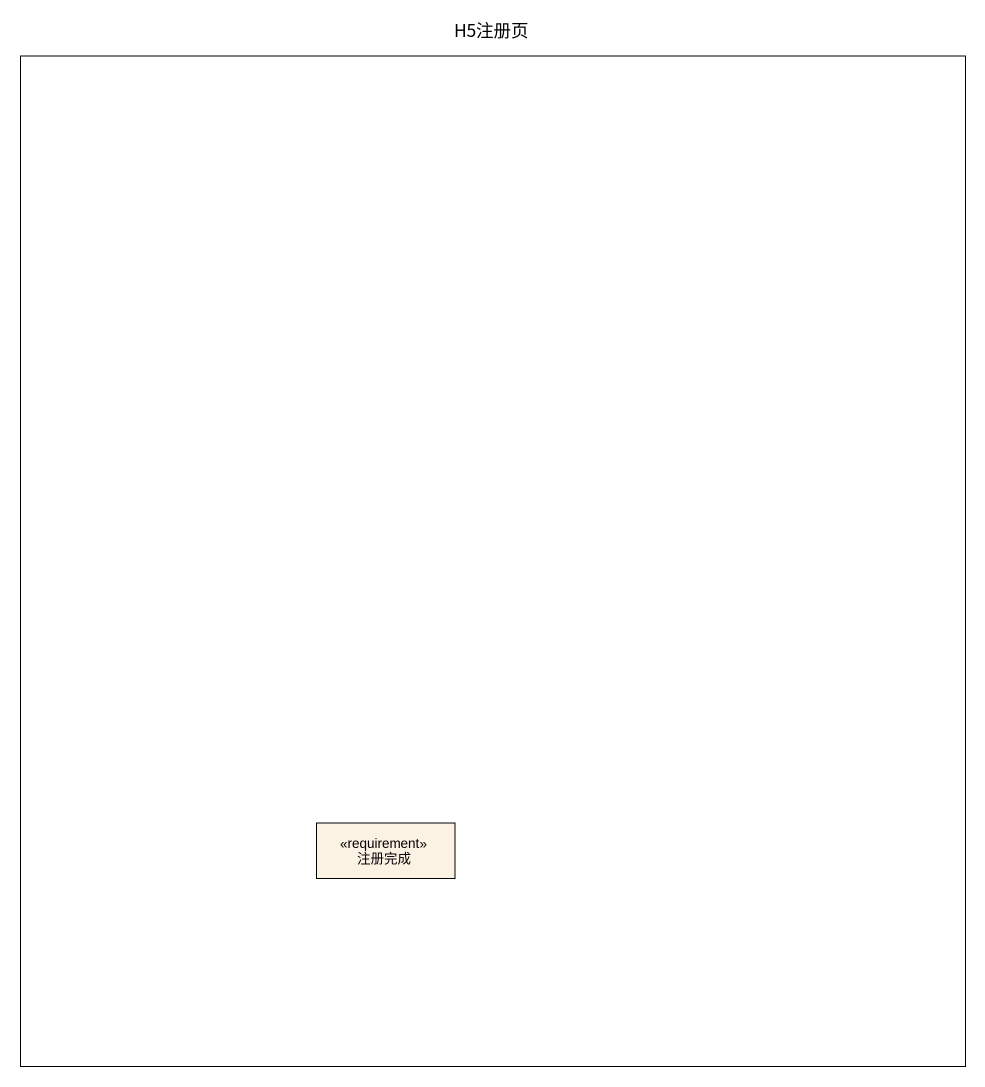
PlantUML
@startuml
title H5注册页
hide circle
hide empty members
rectangle " " as rectangle1 {
  class 注册完成 <<requirement>>
}
@enduml
